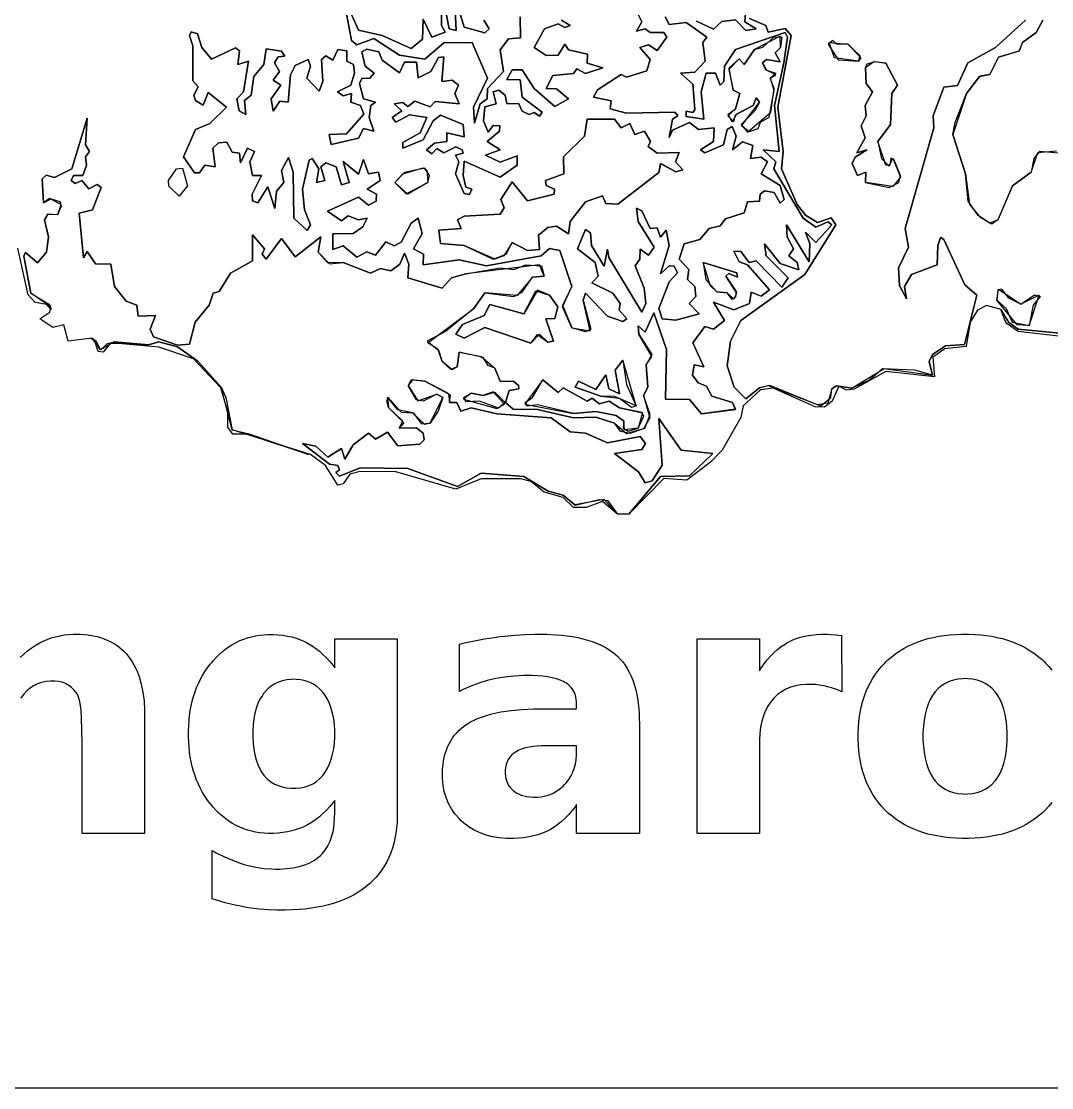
# Model space of a CAD drawing. Header units: millimetres. Extents: x 0 to 570, y 0 to 420.
# Drawn here: x 115.9 to 266.8, y 0 to 156.2 of the extents above; entities that cross this region are included whole.
import ezdxf

# ---------------------------------------------------------------- set-up
doc = ezdxf.new("R2010")
doc.units = ezdxf.units.MM
for name, color, linetype in [('BAND_01', 1, 'Continuous'), ('BAND_02', 2, 'Continuous'), ('BAND_03', 3, 'Continuous'), ('BAND_04', 4, 'Continuous'), ('BAND_05', 5, 'Continuous'), ('PLAQUE_OUTLINE', 7, 'Continuous'), ('TEXT_OUTLINE', 7, 'Continuous')]:
    doc.layers.add(name, color=color, linetype=linetype)

msp = doc.modelspace()

# ---------------------------------------------------------------- linework, layer by layer
at = {"layer": 'BAND_01'}
msp.add_lwpolyline([(262.93, 156.38), (258.58, 152.38), (254.53, 150.12), (253, 146.81), (251, 146.57), (249.42, 142.38), (249.53, 140.62), (245.31, 125.88), (245.8, 123.12), (244.34, 120.12), (244.5, 117.49), (245.5, 115.55), (245.22, 117.38), (246.26, 119.12), (250, 120.53), (250.13, 123.38), (250.5, 124.53), (251, 124.26), (254.07, 117.62), (255.83, 116.12), (254.02, 108.88), (251.25, 108.67), (249.32, 107.38), (248.85, 106.38), (249.35, 104.38), (246.75, 105.09), (242, 105.29), (240.09, 103.62), (237.5, 102.45), (235.25, 102.83), (234.59, 102.38), (234, 100.29), (232.5, 100.01), (225.5, 102.84), (224, 102.52), (222, 100.89), (220.27, 102.62), (219.25, 105.75), (219.75, 109.37), (221.28, 112.38), (230.61, 119.12), (235.16, 126.38), (234.5, 127.41), (232.5, 126.73), (230.75, 127.82), (229.5, 129.4), (227.24, 134.62), (227.46, 137.12), (226.66, 143.62), (228.62, 154.12), (227.75, 155.14), (225.25, 154.6), (224.93, 155.62), (222.53, 156.62)], dxfattribs=at)
for points in [[(235.25, 152.85), (234.75, 153.39), (234.05, 152.88), (235.5, 150.56), (238.5, 150.36), (238.75, 151.18), (236.93, 152.88)], [(243.73, 135.88), (243.25, 136.17), (243.1, 135.12), (242.48, 135.12), (241.33, 138.62), (243.18, 141.12), (243.36, 145.62), (244.19, 146.88), (242.5, 150.07), (240.75, 150.27), (239.53, 149.38), (239.64, 147.12), (240.53, 145.88), (239.47, 143.88), (239.64, 142.38), (238.86, 140.88), (239.48, 139.12), (238.25, 136.96), (239.71, 137.38), (238, 136.31), (237.59, 135.38), (238.34, 133.62), (239.59, 134.12), (239.51, 132.62), (243, 131.88), (244.39, 132.62), (244.64, 133.62)], [(259, 116.96), (262.25, 114.77), (264.25, 116.16), (265.08, 115.88), (264.07, 114.62), (263.5, 111.64), (261.75, 111.74), (258.75, 115.38)], [(201.25, 86.17), (196.93, 85.38), (195.25, 86.81), (193.06, 87.38), (189.5, 89.52), (183.25, 90.02), (179.75, 88.05), (172.5, 90.68), (165.5, 90.81), (162.5, 89.57), (161.94, 90.12), (162.5, 90.51), (162.22, 91.12), (161, 91.34), (157.04, 94.38), (159, 93.97), (160.75, 92.35), (162.75, 93.64), (163.25, 92.05), (164.5, 94.19), (166.75, 95.86), (167.75, 94.99), (169.5, 96.02), (171, 94), (174.25, 94.26), (174.86, 94.88), (174.73, 95.88), (173.75, 96.68), (171.24, 96.62), (171.77, 97.62), (169.65, 99.62), (169.43, 100.62), (169.62, 101.12), (171.5, 98.97), (173.25, 98.84), (174.5, 97.24), (175.75, 97.34), (177.63, 101.12), (176.75, 101.58), (174.75, 100.58), (173.75, 100.75), (172.53, 102.88), (173.25, 103.7), (175, 103.49), (178.46, 101.62), (178.61, 100.38), (179.68, 100.38), (180.25, 99.11), (181.75, 99.57), (185.5, 98.73), (193.5, 98.13), (196.25, 96.07), (198.5, 95.9), (201.75, 94.48), (206.5, 95.38), (207.32, 94.38), (206.75, 93.51), (202.76, 92.88), (206.25, 90.2), (207.25, 88.6), (208.25, 88.9), (209.75, 91.17), (209.25, 98.01), (212.5, 93.38), (217.17, 92.88), (213.73, 89.62), (209.5, 89.53), (204.85, 84), (203.19, 84)]]:
    msp.add_lwpolyline(points, close=True, dxfattribs=at)
at = {"layer": 'BAND_02'}
for points in [[(177.83, 158.88), (178.55, 155.12), (179.55, 154.88), (179.25, 161.9)], [(188.96, 156.88), (189, 153.8), (187.25, 153.64), (186, 152.04), (186.48, 148.88), (184.18, 146.38), (184.09, 144.88), (183.09, 144.12), (182.25, 141.28), (182.11, 143.62), (184.17, 147.88), (181.93, 153.12), (177.75, 153.05), (175, 150.67), (171.25, 151.26), (167.5, 153.71), (165, 152.79), (164.25, 153.38), (163, 159.98), (165.25, 154.91), (168.75, 154.14), (173, 152.24), (174.66, 153.62), (174.75, 156.54), (175.99, 153.88), (177.94, 154.62), (177.4, 155.62), (177.4, 158.62)], [(214.75, 156.24), (217.25, 155.04), (218.5, 156.2), (220.5, 156.45), (222, 154.86), (223.49, 155.12), (221.87, 156.12), (222.04, 158.62)], [(269.5, 110.37), (261.88, 111.12), (260.5, 112.07), (259.38, 114), (257.25, 114.56), (255.91, 113.88), (254.86, 112.12), (254.25, 108.57), (251.12, 108.25), (249.38, 107), (249.64, 104.12), (242.5, 104.91), (237.88, 102.31), (236.75, 102.19), (235.62, 102.75), (234.62, 100.56), (233.5, 99.69), (232.16, 99.75), (226, 102.48), (224.12, 102.25), (221.59, 99.88), (221.25, 98.18), (218.52, 93.38), (216.83, 91.62), (213.35, 89), (210, 89.25), (204.85, 84), (209.5, 89.53), (213.73, 89.62), (217.17, 92.88), (212.5, 93.38), (209.25, 98.01), (209.75, 91.17), (208.25, 88.9), (207.25, 88.6), (206.25, 90.2), (202.76, 92.88), (206.75, 93.51), (207.32, 94.38), (206.5, 95.38), (201.75, 94.48), (198.5, 95.9), (196.25, 96.07), (193.5, 98.13), (185.5, 98.73), (181.75, 99.57), (180.25, 99.11), (179.68, 100.38), (178.61, 100.38), (178.73, 101.38), (178.06, 101.88), (175, 103.49), (173, 103.69), (172.53, 102.88), (173.97, 100.62), (176.75, 101.58), (177.63, 101.12), (176.95, 99.12), (175.75, 97.34), (175, 97.14), (173.18, 98.88), (171, 99.29), (169.5, 101.15), (169.65, 99.62), (171.88, 97.38), (171.24, 96.62), (173.75, 96.68), (174.73, 95.88), (174.86, 94.88), (174.25, 94.26), (171, 94), (169.5, 96.02), (167.75, 94.99), (166.75, 95.86), (164.5, 94.19), (163.25, 92.05), (162.75, 93.64), (160.75, 92.35), (159, 93.97), (157.04, 94.38), (161, 91.34), (162.22, 91.12), (162.5, 90.51), (161.94, 90.12), (162.5, 89.57), (165.5, 90.81), (172.5, 90.68), (179.75, 88.05), (183.25, 90.02), (189.5, 89.52), (193.06, 87.38), (195.25, 86.81), (197, 85.35), (200.5, 86.17), (201.75, 86.01), (203.19, 84), (201, 85.89), (198.6, 85), (196.74, 85), (195.25, 86.44), (192.47, 87.25), (190.5, 88.81), (189, 89.19), (183.25, 89.21), (179.5, 87.7), (170.75, 90.21), (165.5, 90.25), (164, 89.89), (163, 88.45), (162.25, 88.27), (160.42, 91.12), (158.25, 92.77), (146.75, 96.37), (145.17, 102.62), (141.75, 106.42), (138.75, 108.52), (136, 109.28), (134.5, 108.81), (129.5, 109.28), (127.5, 108.11), (126.25, 109.82), (122.73, 109.38), (122.12, 111.75), (120.5, 111.36), (118.57, 112.62), (120.06, 113.62), (120.22, 114.38), (117.26, 116.38), (116.25, 121.82), (116.5, 122.34), (118.25, 120.81), (119.59, 122.38), (119.84, 124.62), (119.27, 127.12), (119.75, 127.98), (121.25, 127.92), (121.7, 129.38), (120, 130.25), (119.13, 129.62), (118.92, 133.12), (119.5, 133.67), (120.75, 133.31), (123.28, 134.62), (125.5, 142.02), (125.26, 138.12), (125.89, 137.12), (125.28, 136.38), (125.42, 135.12), (124.89, 133.62), (123.52, 133.62), (123.2, 132.88), (123.75, 132.43), (124.75, 132.88), (125.75, 131.65), (127, 132.33), (127.59, 131.88), (126.29, 128.62), (124.37, 128.12), (125, 121.58), (125.5, 122.49), (126.75, 120.68), (129, 120.63), (129.52, 117.38), (131.25, 115.24), (132.8, 114.62), (133, 113.02), (135.51, 113.12), (134.73, 111.12), (135.25, 109.99), (138.75, 108.75), (140.5, 108.94), (141.32, 112.12), (143.41, 114.62), (144, 116.4), (144.85, 116.62), (146.5, 119.34), (149.75, 121.13), (149.75, 124.94), (151.5, 122.88), (151.17, 122.12), (151.75, 121.37), (154, 124.38), (156, 121.71), (159.75, 124.63), (159.34, 122.38), (161, 120.68), (163, 120.89), (167, 119.32), (168.5, 120.02), (170, 119.66), (171.33, 120.62), (172, 122.23), (172.65, 120.62), (172.49, 118.62), (177.5, 117.12), (178.87, 118.62), (181, 119.21), (186, 120.08), (188, 119.84), (189.75, 120.55), (192.09, 120.38), (192.45, 118.88), (190.75, 118.75), (188.5, 116.05), (183.75, 116.44), (182.17, 114.12), (178, 110.77), (175.3, 109.38), (177, 108.05), (177.5, 106.4), (178.75, 105.27), (179.7, 105.62), (180, 107.76), (183.25, 107.09), (185.25, 105.4), (186, 103.48), (188, 103.43), (188.72, 102.88), (188.75, 102.36), (187.34, 102.12), (186.8, 100.38), (187.9, 99.38), (191.5, 99.33), (196.75, 98.14), (200, 98.2), (202.75, 97.35), (204.5, 95.84), (207.19, 96.62), (208, 98.62), (207.01, 101.38), (207.65, 102.62), (207.39, 105.88), (208.23, 107.12), (206.34, 110.38), (206.21, 111.62), (207.25, 110.67), (208.5, 113.51), (210.38, 108.12), (210.25, 100.84), (213.75, 100.8), (215.5, 98.73), (220.5, 99.37), (220.06, 100.38), (217, 101.31), (216.25, 102.76), (215, 103.24), (214.2, 104.38), (214.41, 105.88), (215.86, 105.62), (214.25, 109.11), (216, 111.51), (217.25, 111.11), (218.88, 112.38), (217.25, 115.07), (220.25, 113.96), (222.53, 114.88), (222.75, 116.52), (224.25, 115.97), (225.46, 116.88), (222.25, 120.53), (221, 120.98), (220.25, 122.55), (221.25, 122.49), (222.5, 120.88), (223.5, 121.13), (227.25, 117.28), (228.2, 118.62), (224.95, 121.88), (224.75, 123.63), (227, 120.73), (229.75, 119.81), (229.53, 120.88), (228.29, 121.88), (228.97, 122.88), (228.05, 124.62), (227.97, 126.38), (231.25, 120.97), (231.35, 123.62), (230.75, 125.34), (232.25, 123.82), (234.6, 126.38), (234, 126.85), (232.25, 126.05), (230.39, 127.38), (226.09, 134.62), (226.38, 135.62), (224.54, 137.38), (226.85, 137.12), (226.2, 143.88), (227.58, 150.12), (228.11, 153.88), (227.75, 154.58), (220.5, 152.09), (218.85, 149.62), (218.76, 147.38), (218.25, 146.84), (217.57, 148.62), (216.18, 148.62), (215.45, 145.88), (215.82, 141.88), (213.25, 142.28), (213.25, 143.04), (214.25, 142.85), (214.5, 143.29), (214.25, 146.99), (212.43, 148.62), (214.5, 148.78), (216.05, 150.38), (215.71, 153.12), (216.27, 153.88), (213.25, 156.06), (210.75, 155.73), (210.19, 156.88)], [(180.07, 157.62), (180.75, 155.37), (183.75, 154.54), (184.39, 155.12), (183.6, 156.38)], [(222.53, 156.62), (224.93, 155.62), (225.25, 154.6), (227.75, 155.14), (228.62, 154.12), (226.66, 143.62), (227.46, 137.12), (227.24, 134.62), (229.5, 129.4), (230.75, 127.82), (232.5, 126.73), (234.5, 127.41), (235.16, 126.38), (230.61, 119.12), (221.28, 112.38), (219.75, 109.37), (219.25, 105.75), (220.27, 102.62), (222, 100.89), (224, 102.52), (225.25, 102.85), (233, 99.88), (234.45, 101.12), (234.59, 102.38), (235.25, 102.83), (237.5, 102.45), (242.25, 105.36), (249.35, 104.38), (248.85, 106.38), (249.32, 107.38), (251.25, 108.67), (254.02, 108.88), (255.83, 116.12), (254.07, 117.62), (251, 124.26), (250.5, 124.53), (250.13, 123.38), (250, 120.53), (246.26, 119.12), (245.22, 117.38), (245.5, 115.55), (244.5, 117.49), (244.34, 120.12), (245.8, 123.12), (245.31, 125.88), (249.53, 140.62), (249.42, 142.38), (251, 146.57), (253, 146.81), (254.53, 150.12), (258.58, 152.38), (262.93, 156.38)], [(265.5, 156.39), (264.5, 154.59), (262.52, 153.12), (262, 151.83), (259, 150.94), (257.75, 148.4), (256.25, 148.16), (254.33, 145.62), (252.33, 139.62), (254.15, 133.88), (254.74, 129.38), (256.25, 127.55), (258, 126.54), (259, 127.29), (261.04, 132.12), (263.79, 134.12), (264.75, 136.98), (267.5, 137.24)]]:
    msp.add_lwpolyline(points, dxfattribs=at)
for points in [[(238.85, 150.88), (238.5, 150.36), (235, 150.86), (234.18, 153.12), (237, 152.85)], [(237.59, 135.38), (238, 136.31), (239.71, 137.38), (238.25, 136.96), (239.48, 139.12), (238.86, 140.88), (239.64, 142.38), (239.47, 143.88), (240.53, 145.88), (239.64, 147.12), (239.53, 149.38), (239.75, 149.97), (241, 150.31), (242.5, 150.07), (244.19, 146.88), (243.36, 145.62), (243.18, 141.12), (241.33, 138.62), (241.84, 136.12), (243, 135), (243.5, 136.18), (244.65, 133.38), (243.5, 132.03), (239.51, 132.62), (239.59, 134.12), (238.34, 133.62)], [(259.5, 116.99), (258.9, 116.88), (258.75, 115.38), (260.11, 114.12), (261, 112.15), (263.5, 111.64), (264.93, 116.12), (262.25, 114.77), (260.5, 115.65)], [(196.98, 102.62), (197.5, 103.51), (200, 102.27), (201.5, 104.41), (201.92, 102.38), (203.5, 101.62), (202.85, 105.12), (204, 106.57), (204.5, 102.99), (205.91, 99.88), (202.75, 101.26), (200.75, 101.29)], [(180.65, 100.88), (185.5, 99.5), (186.67, 100.12), (185, 101.92), (183.5, 101.39), (181.75, 101.74)]]:
    msp.add_lwpolyline(points, close=True, dxfattribs=at)
at = {"layer": 'BAND_03'}
for points in [[(179.25, 161.9), (179.55, 154.88), (178.55, 155.12), (177.83, 158.88)], [(177.4, 158.62), (177.4, 155.62), (177.94, 154.62), (175.99, 153.88), (174.75, 156.54), (174.66, 153.62), (173, 152.24), (168.75, 154.14), (165.25, 154.91), (163, 159.98), (164.25, 153.38), (165, 152.79), (167.5, 153.71), (171.25, 151.26), (175, 150.67), (177.75, 153.05), (181.93, 153.12), (184.17, 147.88), (182.11, 143.62), (182.25, 141.28), (183.09, 144.12), (184.09, 144.88), (184.18, 146.38), (186.48, 148.88), (186, 152.04), (187.25, 153.64), (189, 153.8), (188.96, 156.88)], [(222.04, 158.62), (221.87, 156.12), (223.49, 155.12), (222, 154.86), (220.5, 156.45), (218.5, 156.2), (217.25, 155.04), (214.75, 156.24)], [(210.19, 156.88), (210.75, 155.73), (213.25, 156.06), (216.27, 153.88), (215.71, 153.12), (216.05, 150.38), (214.5, 148.78), (212.43, 148.62), (214.25, 146.99), (214.5, 143.29), (214.25, 142.85), (213.25, 143.04), (213.25, 142.28), (215.82, 141.88), (215.45, 145.88), (216.18, 148.62), (217.57, 148.62), (218.25, 146.84), (218.76, 147.38), (218.85, 149.62), (220.5, 152.09), (227.75, 154.58), (228.11, 153.88), (227.58, 150.12), (226.2, 143.88), (226.85, 137.12), (224.54, 137.38), (226.38, 135.62), (226.09, 134.62), (230.39, 127.38), (232.25, 126.05), (234, 126.85), (234.6, 126.38), (232.25, 123.82), (230.75, 125.34), (231.35, 123.62), (231.25, 120.97), (227.97, 126.38), (228.05, 124.62), (228.97, 122.88), (228.29, 121.88), (229.53, 120.88), (229.75, 119.81), (227, 120.73), (224.75, 123.63), (224.95, 121.88), (228.2, 118.62), (227.25, 117.28), (223.5, 121.13), (222.5, 120.88), (221.25, 122.49), (220.25, 122.55), (221, 120.98), (222.25, 120.53), (225.46, 116.88), (224.25, 115.97), (222.75, 116.52), (222.53, 114.88), (220.25, 113.96), (217.25, 115.07), (218.88, 112.38), (217.25, 111.11), (216, 111.51), (214.25, 109.11), (215.86, 105.62), (214.41, 105.88), (214.2, 104.38), (215, 103.24), (216.25, 102.76), (217, 101.31), (220.06, 100.38), (220.5, 99.38), (215.5, 98.73), (213.75, 100.8), (210.25, 100.84), (210.38, 108.12), (208.5, 113.51), (207.25, 110.67), (206.21, 111.62), (206.34, 110.38), (208.21, 107.38), (207.39, 105.88), (207.65, 102.62), (207.01, 101.38), (207.94, 98.12), (207, 96.51), (205, 95.83), (203.67, 96.12), (202.75, 97.35), (200, 98.2), (196.75, 98.14), (191.5, 99.33), (187.9, 99.38), (186.8, 100.38), (187.34, 102.12), (188.75, 102.36), (188.75, 102.83), (188, 103.43), (186, 103.48), (185.25, 105.4), (184.25, 105.78), (183.5, 106.95), (180, 107.76), (179.7, 105.62), (179, 105.15), (177.52, 106.38), (176.93, 108.12), (175.4, 109.12), (182.17, 114.12), (183.75, 116.44), (188, 115.88), (189.25, 116.55), (190.75, 118.75), (192.45, 118.88), (191.75, 120.52), (181, 119.21), (178.87, 118.62), (177.5, 117.12), (172.49, 118.62), (172.65, 120.62), (172, 122.23), (171.33, 120.62), (170, 119.66), (168.5, 120.02), (167, 119.32), (163, 120.89), (160.75, 120.82), (159.34, 122.38), (159.75, 124.63), (156, 121.71), (154, 124.38), (151.75, 121.37), (151.17, 122.12), (151.5, 122.88), (149.75, 124.94), (149.75, 121.13), (146.5, 119.34), (144.85, 116.62), (144, 116.4), (143.41, 114.62), (141.32, 112.12), (140.5, 108.94), (138.75, 108.75), (135.25, 109.99), (134.73, 111.12), (135.51, 113.12), (133, 113.02), (132.8, 114.62), (131.25, 115.24), (129.52, 117.38), (129, 120.63), (126.75, 120.68), (125.5, 122.49), (125, 121.58), (124.37, 128.12), (126.29, 128.62), (127.59, 131.88), (127, 132.33), (125.75, 131.65), (124.75, 132.88), (123.75, 132.43), (123.2, 132.88), (123.52, 133.62), (124.89, 133.62), (125.42, 135.12), (125.28, 136.38), (125.89, 137.12), (125.26, 138.12), (125.5, 142.02), (123.28, 134.62), (120.75, 133.31), (119.5, 133.67), (118.92, 133.12), (119.13, 129.62), (120.25, 130.23), (121.5, 129.8), (121.72, 129.12), (121.2, 127.88), (119.75, 127.98), (119.27, 127.12), (119.84, 124.62), (119.59, 122.38), (118.25, 120.81), (116.5, 122.34), (116.25, 121.82), (117.26, 116.38), (120, 114.73), (120.25, 114.01), (119.62, 114.75), (117.93, 115), (116.88, 116.13), (115.38, 123)], [(195, 156.38), (196.28, 155.62), (195.5, 155.3), (194.5, 155.83), (192.5, 155.1), (190.97, 152.38), (192.75, 151.2), (194.5, 151.27), (195.5, 152.85), (196, 152.03), (198.79, 151.38), (198.75, 150.08), (201.03, 149.38), (198.5, 148.55), (197.25, 149.25), (196.75, 148.56), (193.75, 148.27), (192.75, 146.35), (194.25, 146.32), (196.03, 144.88), (194, 143.75), (191, 146.38), (189.21, 149.12), (187.75, 149.11), (187, 147.69), (188.92, 147.62), (189.25, 145.12), (192.16, 142.88), (191.75, 142.33), (191, 142.85), (190.25, 142.55), (189.25, 143.04), (188.75, 144.12), (187, 144.15), (186.73, 145.38), (185.84, 146.12), (184.98, 145.88), (185.41, 144.12), (183.75, 143.68), (183.55, 141.62), (184.25, 139.95), (185, 140.94), (185.98, 140.88), (185.92, 140.12), (184.09, 138.62), (185.99, 137.38), (183.88, 136.62), (186, 135.57), (188.5, 136.5), (188.52, 135.12), (186, 133.37), (180.75, 135.75), (180.57, 133.62), (181, 131.93), (181.86, 131.62), (181.5, 130.84), (180.75, 130.99), (179.47, 133.88), (179.98, 135.62), (179.48, 136.62), (180.59, 136.88), (180.43, 137.38), (179.5, 137.84), (177.75, 136.95), (176.75, 137.57), (176, 136.78), (175.22, 137.38), (176.4, 138.38), (178.22, 138.62), (178.18, 139.88), (180.75, 139.28), (180.57, 141.12), (177.25, 142.45), (176.19, 141.62), (174.75, 138.86), (171.75, 137.64), (171.75, 138.45), (174.3, 139.88), (175.25, 142.12), (172.75, 142.53), (170.75, 141.42), (170.2, 142.12), (171.62, 143.12), (170.5, 144.14), (171.75, 144.32), (172.5, 143.73), (173.5, 144.53), (175.75, 143.69), (176.5, 144.45), (180, 144.11), (179.39, 145.62), (179.93, 146.88), (179, 147.6), (177.49, 147.38), (177.75, 151), (177, 150.93), (175.88, 148.88), (174, 147.95), (173.75, 150.21), (172, 150.21), (171.25, 148.68), (168.75, 150.53), (168.25, 151.76), (166.5, 152.14), (165.75, 151.75), (166.26, 149.62), (167.57, 148.62), (166.9, 147.88), (165.75, 147.85), (165.41, 147.12), (165.99, 144.88), (167.74, 144.38), (167.05, 143.88), (166.81, 142.12), (167.51, 140.12), (166, 140.52), (165.25, 139.1), (161.25, 138.15), (160.96, 139.62), (163.5, 139.74), (166.04, 142.62), (165.55, 143.88), (164.15, 144.38), (164.25, 145.62), (163, 145.3), (162.21, 145.88), (164.14, 146.88), (164.66, 148.62), (164.53, 149.88), (163.57, 150.38), (163.57, 151.88), (162.25, 152.1), (161.5, 150.52), (160.5, 151.16), (159.83, 150.62), (160.05, 147.38), (159.5, 146), (157.68, 147.88), (158.24, 149.62), (157.9, 150.62), (156, 149.76), (155.29, 148.38), (154.98, 144.38), (153.75, 144.5), (152.75, 143.04), (152.45, 144.88), (153.87, 146.88), (152.75, 147.6), (153.68, 148.88), (152.95, 150.12), (153.5, 151), (154.47, 151.12), (154, 151.83), (151.75, 152.18), (151.4, 149.88), (149.91, 148.12), (149.55, 145.38), (148.56, 144.62), (148.75, 142.54), (147.8, 143.12), (147.42, 144.88), (148.44, 145.88), (149.17, 150.38), (147.61, 149.88), (147.85, 151.88), (147.25, 152.31), (143.75, 150.69), (142.33, 152.38), (141.69, 154.38), (140.75, 154.67), (140.49, 154.12), (141.01, 152.62), (141, 147.51), (141.8, 146.62), (141.16, 145.38), (141.41, 144.62), (142.5, 143.93), (143.25, 145.8), (145.92, 143.62), (143.5, 141.25), (141.4, 140.38), (139.64, 136.38), (141.25, 134), (142, 134.02), (142.75, 135.16), (144.29, 134.88), (143.91, 137.62), (144.75, 138.4), (146, 138.49), (146.75, 137.04), (147.84, 136.88), (148, 135.48), (149, 137.63), (150.05, 137.12), (149.33, 135.62), (149.75, 133.65), (151.06, 133.62), (149.68, 130.88), (149.75, 129.9), (150.5, 129.62), (152, 131.95), (153, 128.79), (153.25, 131.31), (154.34, 132.62), (153.98, 134.38), (155, 136.25), (155.69, 134.12), (155.78, 127.38), (157.75, 125.55), (158.23, 126.38), (157.34, 128.62), (157.08, 131.62), (158.06, 135.88), (158.5, 136.1), (159.44, 134.62), (159.1, 132.62), (160.34, 132.88), (159.77, 134.88), (160.5, 135.49), (161.97, 134.88), (162.75, 132.25), (163.9, 132.62), (163, 135.67), (165.25, 133.83), (166, 135.96), (166.75, 133.89), (168.18, 134.12), (168.43, 132.88), (166.51, 131.62), (167.9, 130.88), (167.86, 129.88), (166.75, 129.26), (165.25, 130.44), (160.7, 128.38), (162.75, 127), (163.75, 127.73), (165.25, 127.14), (166.52, 127.38), (165.92, 126.12), (164.5, 125.11), (161.5, 125.09), (161.5, 122.77), (163, 123.32), (165, 121.67), (166.5, 122.45), (167.75, 121.96), (169.25, 123.9), (170.5, 123.34), (171.53, 123.88), (173, 126.65), (174, 127.38), (174.58, 125.12), (173.32, 122.88), (174.76, 122.12), (174.75, 120.52), (180, 121.25), (184, 120.38), (192, 121.85), (193.25, 122.93), (194.75, 122.66), (196.52, 117.38), (195.14, 114.62), (196.5, 111.29), (199.2, 110.88), (198.19, 115.38), (198.5, 116.38), (201.75, 113.04), (204, 112.26), (204.57, 112.62), (203.44, 113.88), (203.59, 114.88), (202.5, 116.39), (199.46, 117.88), (200.37, 118.88), (199.95, 120.88), (197.36, 122.88), (198.5, 125.7), (199.25, 125.21), (199.41, 123.38), (201.25, 120.34), (201.75, 122.82), (201.91, 121.62), (206.75, 113.61), (207.33, 114.88), (207.08, 117.12), (205.8, 120.38), (206.48, 121.38), (206.5, 122.83), (207.75, 121.94), (208.59, 123.12), (206.23, 126.88), (206, 128.83), (206.75, 128.45), (208, 125.85), (209, 125.97), (209.5, 124.6), (210.3, 125.62), (210.78, 123.38), (209.5, 119.23), (210.75, 120.41), (211.5, 120.33), (211.99, 119.38), (210.75, 118.05), (209.27, 114.12), (209.75, 112.63), (211.75, 112.41), (215.14, 113.38), (213.67, 114.88), (214.66, 115.88), (214.5, 117.38), (213.46, 118.38), (213.64, 119.88), (212.25, 121.38), (212.97, 123.62), (215.25, 124.27), (216.61, 125.88), (218.25, 126.23), (219, 127.28), (221.75, 128.15), (222.25, 129.75), (224, 129.88), (224.08, 130.88), (224.75, 131.37), (226.13, 131.12), (227, 129.59), (227.6, 130.12), (227, 132.15), (224.26, 133.88), (225.17, 135.62), (224.25, 136.29), (222.67, 136.12), (223, 138.04), (221.5, 138.58), (220.05, 137.38), (220.59, 139.38), (220, 140.82), (219.28, 140.38), (218.73, 138.12), (216, 136.93), (215.35, 137.38), (217.25, 138.61), (217.34, 140.62), (215.07, 140.38), (213.75, 141.39), (211.25, 140.27), (210.75, 139.19), (211.27, 141.88), (212.01, 142.38), (211.61, 142.88), (204.5, 142.75), (202.11, 143.38), (202.25, 144.56), (199.68, 145.12), (200.25, 146.17), (203.75, 148.42), (204.5, 148.04), (207.5, 148.98), (207.97, 150.62), (206.49, 152.38), (207.75, 152.76), (209, 151.94), (210.43, 153.88), (210, 154.59), (208, 154.56), (207.25, 155.12), (206, 154.76), (206.74, 156.12), (206.29, 157.12)], [(183.6, 156.38), (184.39, 155.12), (183.75, 154.54), (180.75, 155.37), (180.07, 157.62)], [(271.75, 136.56), (265, 137.13), (264.16, 136.12), (263.79, 134.12), (261.04, 132.12), (258.91, 127.12), (257.75, 126.62), (256, 127.78), (254.55, 129.88), (254.15, 133.88), (252.33, 139.62), (252.67, 141.38), (254.33, 145.62), (256.21, 148.12), (257.75, 148.4), (259, 150.94), (262.05, 151.88), (262.52, 153.12), (264.5, 154.59), (265.49, 156.38)], [(268.62, 110), (261.88, 110.75), (260.12, 112), (259.38, 113.85), (260.5, 112.07), (261.88, 111.12), (269.5, 110.37)]]:
    msp.add_lwpolyline(points, dxfattribs=at)
for points in [[(226.39, 148.38), (224.9, 149.12), (224.42, 150.12), (225, 150.6), (227, 150.3), (226.27, 151.62), (227.05, 152.38), (227, 154.03), (223.25, 152.1), (221.75, 149.9), (221, 150.73), (219.5, 149.16), (220.15, 146.12), (221.12, 145.62), (220.5, 143.39), (219.38, 142.38), (220.25, 141.47), (220.5, 142.49), (223.07, 143.88), (223.5, 144.98), (223.97, 144.38), (223.31, 143.12), (221.31, 141.12), (222.25, 139.99), (225.65, 142.88), (226.12, 146.38), (225.58, 147.88)], [(220.67, 119.38), (215.73, 120.88), (216.14, 118.38), (217.75, 116.6), (219.25, 116.46), (220.25, 115.5), (220.66, 116.38), (219.07, 118.88), (219.5, 119.26), (220.75, 118.73)], [(194, 112.67), (194.44, 114.38), (193.25, 116.12), (191.5, 116.81), (189.5, 113.38), (184.5, 114.75), (183.69, 113.12), (180.5, 111.78), (179.54, 110.38), (180.75, 109.8), (183.75, 111.35), (190.5, 109.04), (191.5, 110.35), (193, 109.21), (193.8, 109.38), (192.68, 112.62)], [(146.12, 99), (145.12, 102.5), (141.12, 106.75), (136, 108.48), (130.12, 109), (128.88, 109), (127.88, 107.75), (127.12, 107.82), (126.62, 109.5), (126.05, 109.75), (126.25, 109.82), (126.85, 109.38), (127.5, 108.11), (128.5, 109.01), (129.5, 109.28), (134.5, 108.81), (136, 109.28), (138.75, 108.52), (141.75, 106.42), (145.17, 102.62), (145.84, 101.12), (146.75, 96.37), (149.25, 95.78), (157.94, 92.75), (148.88, 95.75), (146.88, 95.75), (146.12, 96.75)], [(201.92, 102.38), (201.5, 104.41), (200, 102.27), (197.5, 103.51), (196.98, 102.62), (200.75, 101.29), (203.5, 101), (205.25, 99.7), (205.91, 99.88), (204, 106.57), (202.85, 105.12), (203.5, 101.62)], [(202, 100.59), (200.5, 100.2), (199.5, 100.99), (198.75, 100.59), (195.25, 102.5), (194.5, 101.85), (192.25, 103.68), (189.61, 100.12), (196.75, 98.77), (200, 99.07), (203, 98.49), (204.14, 97.62), (204.05, 96.62), (204.75, 96.15), (206.2, 96.62), (207.04, 98.38), (206.75, 98.93), (203.5, 99.58)], [(180.68, 101.12), (181.75, 101.74), (183.5, 101.39), (185.25, 101.9), (186.73, 100.38), (185.75, 99.52), (183, 100.56), (181, 100.49)]]:
    msp.add_lwpolyline(points, close=True, dxfattribs=at)
at = {"layer": 'BAND_04'}
msp.add_lwpolyline([(206.29, 157.12), (206.74, 156.12), (206, 154.76), (207.25, 155.12), (208, 154.56), (210, 154.59), (210.43, 153.88), (209, 151.94), (207.75, 152.76), (206.49, 152.38), (207.97, 150.62), (207.5, 148.98), (204.5, 148.04), (203.75, 148.42), (200.25, 146.17), (199.68, 145.12), (202.25, 144.56), (202.11, 143.38), (204.5, 142.75), (211.61, 142.88), (212.01, 142.38), (211.27, 141.88), (210.75, 139.19), (211.25, 140.27), (213.75, 141.39), (215.07, 140.38), (217.34, 140.62), (217.25, 138.61), (215.35, 137.38), (216, 136.93), (218.73, 138.12), (219.28, 140.38), (220, 140.82), (220.59, 139.38), (220.05, 137.38), (221.5, 138.58), (223, 138.04), (222.67, 136.12), (224.25, 136.29), (225.17, 135.62), (224.26, 133.88), (227, 132.15), (227.6, 130.12), (227, 129.59), (226.13, 131.12), (224.75, 131.37), (224.08, 130.88), (224, 129.88), (222.25, 129.75), (221.75, 128.15), (219, 127.28), (218.25, 126.23), (216.61, 125.88), (215.25, 124.27), (212.97, 123.62), (212.25, 121.38), (213.64, 119.88), (213.46, 118.38), (214.5, 117.38), (214.66, 115.88), (213.67, 114.88), (215.14, 113.38), (211.75, 112.41), (209.75, 112.63), (209.27, 114.12), (210.75, 118.05), (211.99, 119.38), (211.5, 120.33), (210.75, 120.41), (209.5, 119.23), (210.78, 123.38), (210.3, 125.62), (209.5, 124.6), (209, 125.97), (208, 125.85), (206.75, 128.45), (206, 128.83), (206.23, 126.88), (208.59, 123.12), (207.75, 121.94), (206.5, 122.83), (206.48, 121.38), (205.8, 120.38), (207.08, 117.12), (207.33, 114.88), (206.75, 113.61), (201.91, 121.62), (201.75, 122.82), (201.25, 120.34), (199.41, 123.38), (199.25, 125.21), (198.5, 125.7), (197.36, 122.88), (199.95, 120.88), (200.37, 118.88), (199.46, 117.88), (202.5, 116.39), (203.59, 114.88), (203.44, 113.88), (204.57, 112.62), (204, 112.26), (201.75, 113.04), (198.5, 116.38), (198.19, 115.38), (199.31, 111.12), (198.5, 110.74), (196.5, 111.29), (195.16, 114.38), (196.52, 117.38), (194.75, 122.66), (193.25, 122.93), (192, 121.85), (184, 120.38), (180, 121.25), (174.75, 120.52), (174.76, 122.12), (173.32, 122.88), (174.58, 125.12), (174, 127.38), (173, 126.65), (171.53, 123.88), (170.5, 123.34), (169.25, 123.9), (167.75, 121.96), (166.5, 122.45), (165, 121.67), (163, 123.32), (161.5, 122.77), (161.5, 125.09), (164.5, 125.11), (165.92, 126.12), (166.52, 127.38), (165.25, 127.14), (163.75, 127.73), (162.75, 127), (160.7, 128.38), (165.25, 130.44), (166.75, 129.26), (167.86, 129.88), (167.9, 130.88), (166.51, 131.62), (168.43, 132.88), (168.18, 134.12), (166.75, 133.89), (166, 135.96), (165.25, 133.83), (163, 135.67), (163.9, 132.62), (162.75, 132.25), (161.97, 134.88), (160.5, 135.49), (159.77, 134.88), (160.34, 132.88), (159.1, 132.62), (159.44, 134.62), (158.5, 136.1), (158.06, 135.88), (157.08, 131.62), (157.34, 128.62), (158.23, 126.38), (157.75, 125.55), (155.78, 127.38), (155.69, 134.12), (155, 136.25), (153.98, 134.38), (154.34, 132.62), (153.25, 131.31), (153, 128.79), (152, 131.95), (150.5, 129.62), (149.75, 129.9), (149.68, 130.88), (151.06, 133.62), (149.75, 133.65), (149.33, 135.62), (150.05, 137.12), (149, 137.63), (148, 135.48), (147.84, 136.88), (146.75, 137.04), (146, 138.49), (144.75, 138.4), (143.91, 137.62), (144.29, 134.88), (142.75, 135.16), (142, 134.02), (141.25, 134), (139.64, 136.38), (141.4, 140.38), (143.5, 141.25), (145.92, 143.62), (143.25, 145.8), (142.5, 143.93), (141.41, 144.62), (141.16, 145.38), (141.8, 146.62), (141, 147.51), (141.01, 152.62), (140.5, 154.16), (140.75, 154.67), (141.69, 154.38), (142.33, 152.38), (143.75, 150.69), (147.25, 152.31), (147.85, 151.88), (147.61, 149.88), (149.17, 150.38), (148.44, 145.88), (147.42, 144.88), (147.8, 143.12), (148.75, 142.54), (148.56, 144.62), (149.55, 145.38), (149.91, 148.12), (151.4, 149.88), (151.75, 152.18), (154, 151.83), (154.47, 151.12), (153.5, 151), (152.95, 150.12), (153.68, 148.88), (152.75, 147.6), (153.87, 146.88), (152.45, 144.88), (152.75, 143.04), (153.75, 144.5), (154.98, 144.38), (155.29, 148.38), (156, 149.76), (157.9, 150.62), (158.24, 149.62), (157.68, 147.88), (159.5, 146), (160.05, 147.38), (159.83, 150.62), (160.5, 151.16), (161.5, 150.52), (162.25, 152.1), (163.57, 151.88), (163.57, 150.38), (164.53, 149.88), (164.66, 148.62), (164.14, 146.88), (162.21, 145.88), (163, 145.3), (164.25, 145.62), (164.15, 144.38), (165.55, 143.88), (166.04, 142.62), (163.5, 139.74), (160.96, 139.62), (161.25, 138.15), (165.25, 139.1), (166, 140.52), (167.51, 140.12), (166.81, 142.12), (167.05, 143.88), (167.74, 144.38), (165.99, 144.88), (165.41, 147.12), (165.75, 147.85), (166.9, 147.88), (167.57, 148.62), (166.26, 149.62), (165.75, 151.75), (166.5, 152.14), (168.25, 151.76), (168.75, 150.53), (171.25, 148.68), (172, 150.21), (173.75, 150.21), (174, 147.95), (175.88, 148.88), (177, 150.93), (177.75, 151), (177.49, 147.38), (179, 147.6), (179.93, 146.88), (179.39, 145.62), (180, 144.11), (176.5, 144.45), (175.75, 143.69), (173.5, 144.53), (172.5, 143.73), (171.75, 144.32), (170.5, 144.14), (171.62, 143.12), (170.2, 142.12), (170.75, 141.42), (172.75, 142.53), (175.25, 142.12), (174.3, 139.88), (171.75, 138.45), (171.75, 137.64), (174.75, 138.86), (176.19, 141.62), (177.25, 142.45), (180.57, 141.12), (180.75, 139.28), (178.18, 139.88), (178.22, 138.62), (176.4, 138.38), (175.22, 137.38), (176, 136.78), (176.75, 137.57), (177.75, 136.95), (179.5, 137.84), (180.43, 137.38), (180.59, 136.88), (179.48, 136.62), (179.98, 135.62), (179.47, 133.88), (180.75, 130.99), (181.5, 130.84), (181.86, 131.62), (181, 131.93), (180.57, 133.62), (180.75, 135.75), (186, 133.37), (188.52, 135.12), (188.5, 136.5), (186, 135.57), (183.88, 136.62), (185.99, 137.38), (184.09, 138.62), (185.92, 140.12), (185.98, 140.88), (185, 140.94), (184.25, 139.95), (183.55, 141.62), (183.75, 143.68), (185.41, 144.12), (184.98, 145.88), (185.84, 146.12), (186.73, 145.38), (187, 144.15), (188.75, 144.12), (189.25, 143.04), (190.25, 142.55), (191, 142.85), (191.75, 142.33), (192.16, 142.88), (189.25, 145.12), (188.92, 147.62), (187, 147.69), (187.75, 149.11), (189.21, 149.12), (191, 146.38), (194, 143.75), (196.03, 144.88), (194.25, 146.32), (192.75, 146.35), (193.75, 148.27), (196.75, 148.56), (197.25, 149.25), (198.5, 148.55), (201.03, 149.38), (198.75, 150.08), (198.79, 151.38), (196, 152.03), (195.5, 152.85), (194.5, 151.27), (192.75, 151.2), (190.97, 152.38), (192.5, 155.1), (194.5, 155.83), (195.5, 155.3), (196.28, 155.62), (195, 156.38)], dxfattribs=at)
for points in [[(220, 141.44), (219.41, 142.62), (220.49, 143.38), (221.12, 145.62), (220.15, 146.12), (219.57, 149.38), (221, 150.73), (221.75, 149.9), (223.25, 152.1), (224.5, 152.43), (226.11, 153.88), (227.25, 153.94), (227.05, 152.38), (226.27, 151.62), (227, 150.3), (225, 150.6), (224.42, 150.12), (225, 149.04), (226.37, 148.62), (225.58, 147.88), (226.11, 146.12), (225.35, 142.12), (224.1, 141.38), (223.75, 140.47), (222.5, 140.02), (221.35, 140.88), (223.97, 144.38), (223.5, 144.98), (223.07, 143.88), (220.63, 142.62)], [(193, 126.02), (194.25, 126.18), (196, 125.06), (196.25, 126.88), (198.5, 129.75), (201, 130.67), (201.5, 129.5), (203.25, 129.44), (209.25, 134.08), (209.5, 135.36), (211.75, 134.17), (212.75, 134.45), (211.71, 135.62), (212.25, 136.99), (209, 136.91), (207.7, 137.88), (208.05, 138.62), (207.13, 140.12), (205.75, 139.61), (205, 141.25), (203.75, 140.6), (202.75, 141.9), (198.76, 141.88), (198.34, 139.38), (195.31, 136.38), (195.33, 133.88), (192.64, 132.88), (192.75, 132.18), (193.95, 131.62), (193.93, 130.88), (190, 129.93), (187.75, 132.72), (186.1, 130.12), (186.59, 128.88), (186, 127.95), (180.75, 127.68), (179.74, 127.12), (180.29, 125.88), (177.03, 125.62), (177.25, 123.66), (180.75, 123.36), (185, 121.38), (186.88, 122.12), (187.75, 123.79), (190.03, 122.62), (191.75, 122.8), (191.61, 124.88)], [(139.5, 134.71), (140.21, 132.12), (139, 130.61), (137.5, 132.07), (137.44, 132.88), (138.61, 134.62)], [(170.6, 132.62), (172.25, 130.96), (175.44, 132.62), (175.66, 133.62), (175, 134.7), (172, 134.06)], [(220.75, 118.73), (219.5, 119.26), (219.07, 118.88), (220.6, 116.62), (220.5, 115.8), (220, 115.47), (219.25, 116.46), (217.75, 116.6), (216.75, 117.52), (215.75, 120.9), (220.67, 119.38)], [(183.69, 113.12), (184.5, 114.75), (189.5, 113.38), (191.25, 116.75), (193.25, 116.12), (194.44, 114.38), (194, 112.67), (192.68, 112.62), (193.8, 109.38), (193, 109.21), (191.75, 110.36), (190.5, 109.04), (183.75, 111.35), (180.75, 109.8), (179.54, 110.38), (180.5, 111.78)], [(196.75, 98.77), (191.5, 100.01), (190, 99.84), (189.66, 100.38), (190.76, 101.12), (192.25, 103.68), (194.5, 101.85), (195.25, 102.5), (198.75, 100.59), (199.5, 100.99), (200.5, 100.2), (202, 100.59), (203.5, 99.58), (206.86, 98.88), (206.2, 96.62), (204.2, 96.38), (204.14, 97.62), (203, 98.49), (200, 99.07)]]:
    msp.add_lwpolyline(points, close=True, dxfattribs=at)
at = {"layer": 'BAND_05'}
for points in [[(179.74, 127.12), (180.75, 127.68), (186, 127.95), (186.59, 128.88), (186.1, 130.12), (187.75, 132.72), (190, 129.93), (193.93, 130.88), (193.95, 131.62), (192.75, 132.18), (192.64, 132.88), (195.33, 133.88), (195.31, 136.38), (198.34, 139.38), (198.76, 141.88), (202.75, 141.9), (203.75, 140.6), (205, 141.25), (205.75, 139.61), (207.13, 140.12), (208.05, 138.62), (207.7, 137.88), (209, 136.91), (212.25, 136.99), (211.71, 135.62), (212.75, 134.45), (211.75, 134.17), (209.53, 135.38), (209.25, 134.08), (203.25, 129.44), (201.5, 129.5), (201, 130.67), (198.5, 129.75), (196.25, 126.88), (196, 125.06), (194.25, 126.18), (193, 126.02), (191.61, 124.88), (191.75, 122.8), (190.03, 122.62), (187.75, 123.79), (186.56, 121.88), (185.25, 121.37), (180.75, 123.36), (177.25, 123.66), (177.03, 125.62), (180.29, 125.88)], [(175.44, 132.62), (172.5, 130.88), (170.6, 132.62), (171.75, 133.89), (174.75, 134.74), (175.25, 134.43)]]:
    msp.add_lwpolyline(points, close=True, dxfattribs=at)
at = {"layer": 'PLAQUE_OUTLINE'}
msp.add_lwpolyline([(0, 0), (570, 0), (570, 420), (0, 420)], close=True, dxfattribs=at)
at = {"layer": 'TEXT_OUTLINE'}
for points in [[(115.7, 63.01), (116.24, 63.51), (116.79, 63.97), (117.34, 64.39), (117.91, 64.77), (118.48, 65.1), (118.76, 65.25), (119.06, 65.4), (119.65, 65.66), (120.26, 65.88), (120.89, 66.06), (121.53, 66.21), (122.18, 66.32), (122.85, 66.39), (123.54, 66.43), (123.89, 66.44), (124.49, 66.42), (125.65, 66.33), (126.47, 66.2), (127, 66.08), (127.5, 65.94), (127.99, 65.77), (128.46, 65.58), (128.91, 65.37), (129.34, 65.13), (129.75, 64.87), (130.15, 64.59), (130.52, 64.28), (130.88, 63.95), (131.22, 63.59), (131.38, 63.41), (131.54, 63.21), (131.84, 62.81), (132.12, 62.39), (132.38, 61.95), (132.61, 61.49), (132.83, 61), (133.13, 60.23), (133.45, 59.13), (133.69, 57.95), (133.85, 56.67), (133.93, 55.31), (133.94, 54.6), (133.94, 37.25), (124.77, 37.25), (124.77, 40.07), (124.77, 50.53), (124.76, 52.23), (124.71, 54.25), (124.65, 55.23), (124.61, 55.62), (124.57, 55.96), (124.45, 56.57), (124.31, 57.08), (124.14, 57.5), (124.04, 57.68), (123.9, 57.9), (123.58, 58.3), (123.22, 58.64), (122.81, 58.94), (122.58, 59.07), (122.35, 59.19), (121.86, 59.38), (121.34, 59.5), (120.79, 59.56), (120.5, 59.57), (120.15, 59.56), (119.47, 59.49), (118.84, 59.35), (118.24, 59.15), (117.68, 58.87), (117.16, 58.53), (116.67, 58.11), (116.23, 57.63), (116.02, 57.36), (115.82, 57.08)], [(266.82, 41.79), (266.37, 41.24), (265.88, 40.72), (265.63, 40.47), (265.37, 40.23), (264.82, 39.76), (264.26, 39.33), (263.66, 38.93), (263.05, 38.55), (262.4, 38.21), (261.74, 37.9), (261.04, 37.63), (260.33, 37.38), (259.58, 37.16), (258.81, 36.97), (258.02, 36.82), (257.2, 36.7), (256.36, 36.6), (255.49, 36.54), (254.59, 36.51), (254.14, 36.51), (253.68, 36.51), (252.78, 36.54), (251.91, 36.6), (251.06, 36.7), (250.24, 36.82), (249.45, 36.97), (248.67, 37.16), (247.93, 37.38), (247.21, 37.63), (246.51, 37.9), (245.84, 38.21), (245.19, 38.55), (244.57, 38.93), (243.98, 39.33), (243.41, 39.76), (242.86, 40.23), (242.6, 40.47), (242.34, 40.72), (241.85, 41.24), (241.4, 41.79), (240.98, 42.36), (240.59, 42.95), (240.23, 43.57), (239.9, 44.21), (239.61, 44.87), (239.35, 45.56), (239.12, 46.27), (238.93, 47), (238.77, 47.76), (238.64, 48.55), (238.54, 49.35), (238.47, 50.18), (238.44, 51.04), (238.44, 51.47), (238.44, 51.91), (238.47, 52.76), (238.54, 53.59), (238.64, 54.4), (238.77, 55.18), (238.93, 55.94), (239.12, 56.67), (239.35, 57.38), (239.61, 58.07), (239.9, 58.73), (240.23, 59.37), (240.59, 59.99), (240.98, 60.58), (241.4, 61.15), (241.85, 61.69), (242.34, 62.21), (242.6, 62.46), (242.86, 62.71), (243.41, 63.17), (243.98, 63.61), (244.57, 64.01), (245.19, 64.38), (245.84, 64.72), (246.51, 65.03), (247.21, 65.31), (247.93, 65.56), (248.67, 65.78), (249.45, 65.97), (250.24, 66.12), (251.06, 66.24), (251.91, 66.34), (252.78, 66.4), (253.68, 66.43), (254.14, 66.44), (254.59, 66.43), (255.49, 66.4), (256.36, 66.34), (257.2, 66.24), (258.02, 66.12), (258.81, 65.97), (259.58, 65.78), (260.33, 65.56), (261.04, 65.31), (261.74, 65.03), (262.4, 64.72), (263.05, 64.38), (263.66, 64.01), (264.26, 63.61), (264.82, 63.17), (265.37, 62.71), (265.63, 62.46), (265.88, 62.21), (266.37, 61.69), (266.82, 61.15)]]:
    msp.add_lwpolyline(points, dxfattribs=at)
for points in [[(160.57, 40.66), (160.06, 40.16), (159.54, 39.7), (159.01, 39.28), (158.47, 38.91), (157.91, 38.57), (157.63, 38.42), (157.34, 38.28), (156.76, 38.02), (156.14, 37.8), (155.51, 37.62), (154.86, 37.47), (154.18, 37.36), (153.48, 37.29), (152.76, 37.25), (152.39, 37.25), (152.07, 37.25), (151.43, 37.28), (150.81, 37.35), (150.2, 37.44), (149.6, 37.57), (149.02, 37.73), (148.45, 37.92), (147.9, 38.15), (147.36, 38.41), (146.83, 38.69), (146.32, 39.01), (145.82, 39.37), (145.34, 39.75), (144.87, 40.17), (144.42, 40.62), (143.97, 41.1), (143.76, 41.35), (143.55, 41.61), (143.15, 42.14), (142.78, 42.69), (142.43, 43.26), (142.11, 43.84), (141.82, 44.45), (141.56, 45.07), (141.32, 45.7), (141.1, 46.36), (140.92, 47.03), (140.76, 47.72), (140.62, 48.43), (140.52, 49.15), (140.44, 49.9), (140.39, 50.66), (140.36, 51.44), (140.36, 51.83), (140.36, 52.23), (140.39, 53.01), (140.44, 53.77), (140.52, 54.52), (140.62, 55.24), (140.76, 55.95), (140.92, 56.64), (141.1, 57.31), (141.32, 57.97), (141.56, 58.6), (141.82, 59.22), (142.11, 59.82), (142.43, 60.4), (142.78, 60.97), (143.15, 61.51), (143.55, 62.04), (143.76, 62.3), (143.97, 62.55), (144.42, 63.03), (144.87, 63.48), (145.34, 63.89), (145.82, 64.27), (146.32, 64.63), (146.83, 64.94), (147.36, 65.23), (147.9, 65.49), (148.45, 65.71), (149.02, 65.9), (149.6, 66.06), (150.2, 66.19), (150.81, 66.29), (151.43, 66.35), (152.07, 66.38), (152.39, 66.39), (152.76, 66.38), (153.48, 66.34), (154.18, 66.27), (154.86, 66.16), (155.51, 66.02), (156.14, 65.83), (156.76, 65.61), (157.34, 65.36), (157.63, 65.21), (157.91, 65.06), (158.47, 64.73), (159.01, 64.35), (159.54, 63.93), (160.06, 63.47), (160.57, 62.97), (161.06, 62.42), (161.55, 61.83), (161.78, 61.52), (161.78, 65.75), (170.94, 65.75), (170.94, 40.12), (170.94, 39.7), (170.91, 38.86), (170.84, 38.05), (170.74, 37.27), (170.6, 36.51), (170.43, 35.78), (170.23, 35.07), (169.99, 34.39), (169.72, 33.74), (169.41, 33.1), (169.08, 32.5), (168.7, 31.92), (168.3, 31.37), (167.85, 30.84), (167.38, 30.33), (166.87, 29.85), (166.6, 29.62), (166.33, 29.4), (165.76, 28.98), (165.15, 28.58), (164.52, 28.21), (163.85, 27.87), (163.16, 27.56), (162.43, 27.28), (161.68, 27.02), (160.89, 26.8), (160.07, 26.6), (159.23, 26.43), (158.35, 26.29), (157.44, 26.17), (156.5, 26.09), (155.53, 26.03), (154.53, 26), (154.02, 26), (153.36, 26.01), (152.04, 26.06), (150.75, 26.16), (149.48, 26.31), (148.85, 26.41), (148.23, 26.52), (146.98, 26.77), (145.73, 27.08), (144.47, 27.45), (143.84, 27.65), (143.84, 34.75), (144.44, 34.42), (145.62, 33.82), (146.79, 33.31), (147.94, 32.88), (148.52, 32.7), (149.09, 32.54), (150.24, 32.29), (151.39, 32.12), (152.55, 32.04), (153.13, 32.03), (153.68, 32.03), (154.72, 32.1), (155.69, 32.22), (156.59, 32.4), (157.41, 32.65), (158.15, 32.95), (158.82, 33.32), (159.42, 33.75), (159.69, 33.99), (159.94, 34.24), (160.4, 34.8), (160.79, 35.43), (161.12, 36.13), (161.38, 36.9), (161.58, 37.73), (161.71, 38.64), (161.77, 39.61), (161.78, 40.12), (161.78, 42.08), (161.55, 41.78), (161.06, 41.2)], [(196.98, 41.15), (196.51, 40.55), (196.02, 39.99), (195.52, 39.47), (195, 39), (194.47, 38.57), (193.93, 38.18), (193.37, 37.84), (193.08, 37.69), (192.79, 37.54), (192.19, 37.29), (191.55, 37.06), (190.89, 36.88), (190.19, 36.73), (189.47, 36.62), (188.71, 36.55), (187.92, 36.51), (187.51, 36.51), (186.96, 36.52), (185.91, 36.6), (184.91, 36.76), (183.95, 37), (183.06, 37.32), (182.21, 37.73), (181.41, 38.21), (180.67, 38.77), (180.32, 39.09), (179.99, 39.42), (179.38, 40.11), (178.86, 40.86), (178.43, 41.65), (178.09, 42.49), (177.83, 43.37), (177.66, 44.31), (177.57, 45.29), (177.56, 45.8), (177.56, 46.11), (177.59, 46.72), (177.64, 47.3), (177.72, 47.86), (177.83, 48.41), (177.97, 48.93), (178.13, 49.43), (178.32, 49.91), (178.53, 50.37), (178.77, 50.81), (179.04, 51.23), (179.34, 51.63), (179.66, 52), (180.01, 52.36), (180.39, 52.69), (180.79, 53), (181, 53.15), (181.22, 53.3), (181.69, 53.57), (182.18, 53.83), (182.7, 54.07), (183.26, 54.29), (183.84, 54.49), (184.78, 54.76), (186.13, 55.05), (187.61, 55.27), (189.21, 55.42), (190.93, 55.49), (191.84, 55.5), (197.21, 55.5), (197.21, 56.21), (197.2, 56.47), (197.15, 56.98), (197.04, 57.45), (196.88, 57.88), (196.67, 58.27), (196.4, 58.63), (196.08, 58.96), (195.71, 59.24), (195.5, 59.37), (195.28, 59.5), (194.8, 59.72), (194.25, 59.91), (193.65, 60.06), (192.98, 60.19), (192.26, 60.29), (191.47, 60.35), (190.63, 60.38), (190.18, 60.38), (189.46, 60.37), (188.05, 60.3), (186.68, 60.16), (185.37, 59.94), (184.73, 59.8), (184.11, 59.64), (182.9, 59.28), (181.73, 58.84), (180.6, 58.32), (180.05, 58.04), (180.05, 64.99), (180.78, 65.16), (182.25, 65.47), (183.72, 65.74), (185.19, 65.97), (185.93, 66.07), (186.67, 66.15), (188.15, 66.29), (189.62, 66.38), (191.1, 66.43), (191.84, 66.44), (192.78, 66.42), (194.14, 66.36), (195, 66.29), (195.83, 66.19), (196.63, 66.08), (197.39, 65.93), (198.12, 65.77), (198.82, 65.58), (199.48, 65.36), (200.11, 65.13), (200.71, 64.87), (201.27, 64.58), (201.8, 64.27), (202.29, 63.94), (202.75, 63.58), (202.97, 63.4), (203.18, 63.2), (203.58, 62.79), (203.96, 62.36), (204.3, 61.89), (204.63, 61.39), (204.92, 60.86), (205.19, 60.3), (205.43, 59.71), (205.64, 59.09), (205.83, 58.45), (205.99, 57.77), (206.13, 57.06), (206.23, 56.32), (206.31, 55.56), (206.37, 54.76), (206.39, 53.93), (206.4, 53.51), (206.4, 37.25), (197.21, 37.25), (197.21, 41.47)], [(233.96, 58.74), (233.66, 58.81), (233.37, 58.88), (232.77, 58.98), (232.18, 59.04), (231.58, 59.08), (231.28, 59.08), (230.85, 59.07), (230.02, 59), (229.25, 58.86), (228.52, 58.65), (227.84, 58.37), (227.22, 58.01), (226.64, 57.59), (226.12, 57.1), (225.88, 56.83), (225.65, 56.54), (225.23, 55.91), (224.88, 55.23), (224.58, 54.49), (224.34, 53.68), (224.16, 52.81), (224.05, 51.89), (223.99, 50.9), (223.98, 50.38), (223.98, 37.25), (214.87, 37.25), (214.87, 65.75), (223.98, 65.75), (223.98, 61.07), (224.2, 61.41), (224.66, 62.07), (225.13, 62.67), (225.62, 63.23), (226.12, 63.74), (226.64, 64.2), (227.18, 64.62), (227.73, 64.98), (228.01, 65.15), (228.3, 65.3), (228.9, 65.59), (229.52, 65.83), (230.18, 66.03), (230.86, 66.19), (231.57, 66.31), (232.31, 66.39), (233.08, 66.43), (233.47, 66.44), (233.95, 66.42), (234.46, 66.39), (235.12, 66.34), (236.02, 66.23), (236.05, 57.99), (235.75, 58.13), (235.15, 58.37), (234.55, 58.57)], [(154.13, 59.62), (153.54, 59.42), (152.99, 59.16), (152.48, 58.83), (152, 58.44), (151.57, 57.98), (151.37, 57.73), (151.18, 57.46), (150.83, 56.89), (150.54, 56.26), (150.29, 55.57), (150.1, 54.84), (149.95, 54.05), (149.85, 53.2), (149.8, 52.3), (149.79, 51.83), (149.8, 51.35), (149.85, 50.43), (149.94, 49.57), (150.09, 48.76), (150.28, 48.02), (150.51, 47.34), (150.8, 46.71), (151.13, 46.15), (151.32, 45.89), (151.51, 45.64), (151.94, 45.2), (152.41, 44.82), (152.92, 44.51), (153.48, 44.25), (154.08, 44.07), (154.72, 43.94), (155.41, 43.88), (155.77, 43.87), (156.12, 43.88), (156.8, 43.94), (157.43, 44.07), (158.02, 44.27), (158.58, 44.53), (159.09, 44.85), (159.57, 45.24), (160, 45.7), (160.2, 45.95), (160.39, 46.22), (160.74, 46.79), (161.04, 47.42), (161.28, 48.1), (161.48, 48.84), (161.63, 49.63), (161.73, 50.47), (161.78, 51.37), (161.78, 51.83), (161.78, 52.3), (161.73, 53.2), (161.63, 54.05), (161.48, 54.84), (161.28, 55.57), (161.04, 56.26), (160.74, 56.89), (160.39, 57.46), (160.2, 57.73), (160, 57.98), (159.57, 58.44), (159.09, 58.83), (158.58, 59.16), (158.02, 59.42), (157.43, 59.62), (156.8, 59.75), (156.12, 59.81), (155.77, 59.82), (155.42, 59.81), (154.76, 59.75)], [(251.76, 59.5), (251.19, 59.23), (250.65, 58.89), (250.17, 58.48), (249.72, 58.01), (249.52, 57.75), (249.33, 57.47), (248.98, 56.86), (248.68, 56.2), (248.43, 55.47), (248.24, 54.69), (248.09, 53.85), (247.99, 52.94), (247.94, 51.98), (247.93, 51.47), (247.94, 50.97), (247.99, 50.01), (248.09, 49.1), (248.24, 48.26), (248.43, 47.47), (248.68, 46.75), (248.98, 46.08), (249.33, 45.48), (249.52, 45.2), (249.72, 44.93), (250.17, 44.46), (250.65, 44.05), (251.19, 43.71), (251.76, 43.44), (252.39, 43.23), (253.05, 43.1), (253.76, 43.03), (254.14, 43.02), (254.5, 43.03), (255.21, 43.1), (255.86, 43.23), (256.48, 43.44), (257.05, 43.71), (257.57, 44.05), (258.05, 44.46), (258.49, 44.93), (258.69, 45.2), (258.88, 45.48), (259.23, 46.08), (259.52, 46.75), (259.77, 47.47), (259.97, 48.26), (260.12, 49.1), (260.21, 50.01), (260.26, 50.97), (260.27, 51.47), (260.26, 51.98), (260.21, 52.94), (260.12, 53.85), (259.97, 54.69), (259.77, 55.47), (259.52, 56.2), (259.23, 56.86), (258.88, 57.47), (258.69, 57.75), (258.49, 58.01), (258.05, 58.48), (257.57, 58.89), (257.05, 59.23), (256.48, 59.5), (255.86, 59.71), (255.21, 59.84), (254.5, 59.91), (254.14, 59.92), (253.76, 59.91), (253.05, 59.84), (252.39, 59.71)], [(190.25, 49.89), (189.71, 49.77), (189.22, 49.62), (188.77, 49.43), (188.36, 49.22), (188.18, 49.1), (188.01, 48.98), (187.69, 48.71), (187.42, 48.41), (187.2, 48.09), (187.02, 47.73), (186.89, 47.34), (186.8, 46.93), (186.75, 46.49), (186.75, 46.25), (186.75, 46.04), (186.79, 45.63), (186.86, 45.25), (186.97, 44.89), (187.11, 44.55), (187.29, 44.23), (187.51, 43.94), (187.76, 43.67), (187.9, 43.54), (188.05, 43.42), (188.37, 43.21), (188.72, 43.03), (189.09, 42.87), (189.5, 42.75), (189.93, 42.66), (190.39, 42.6), (190.87, 42.57), (191.13, 42.56), (191.44, 42.57), (192.06, 42.63), (192.65, 42.74), (193.22, 42.92), (193.76, 43.15), (194.27, 43.43), (194.76, 43.78), (195.23, 44.18), (195.45, 44.41), (195.66, 44.64), (196.05, 45.13), (196.38, 45.65), (196.65, 46.2), (196.87, 46.78), (197.04, 47.39), (197.15, 48.02), (197.2, 48.69), (197.21, 49.03), (197.21, 50.07), (192.47, 50.07), (192.12, 50.07), (191.45, 50.04), (190.83, 49.98)]]:
    msp.add_lwpolyline(points, close=True, dxfattribs=at)

doc.saveas('drawing.dxf')
